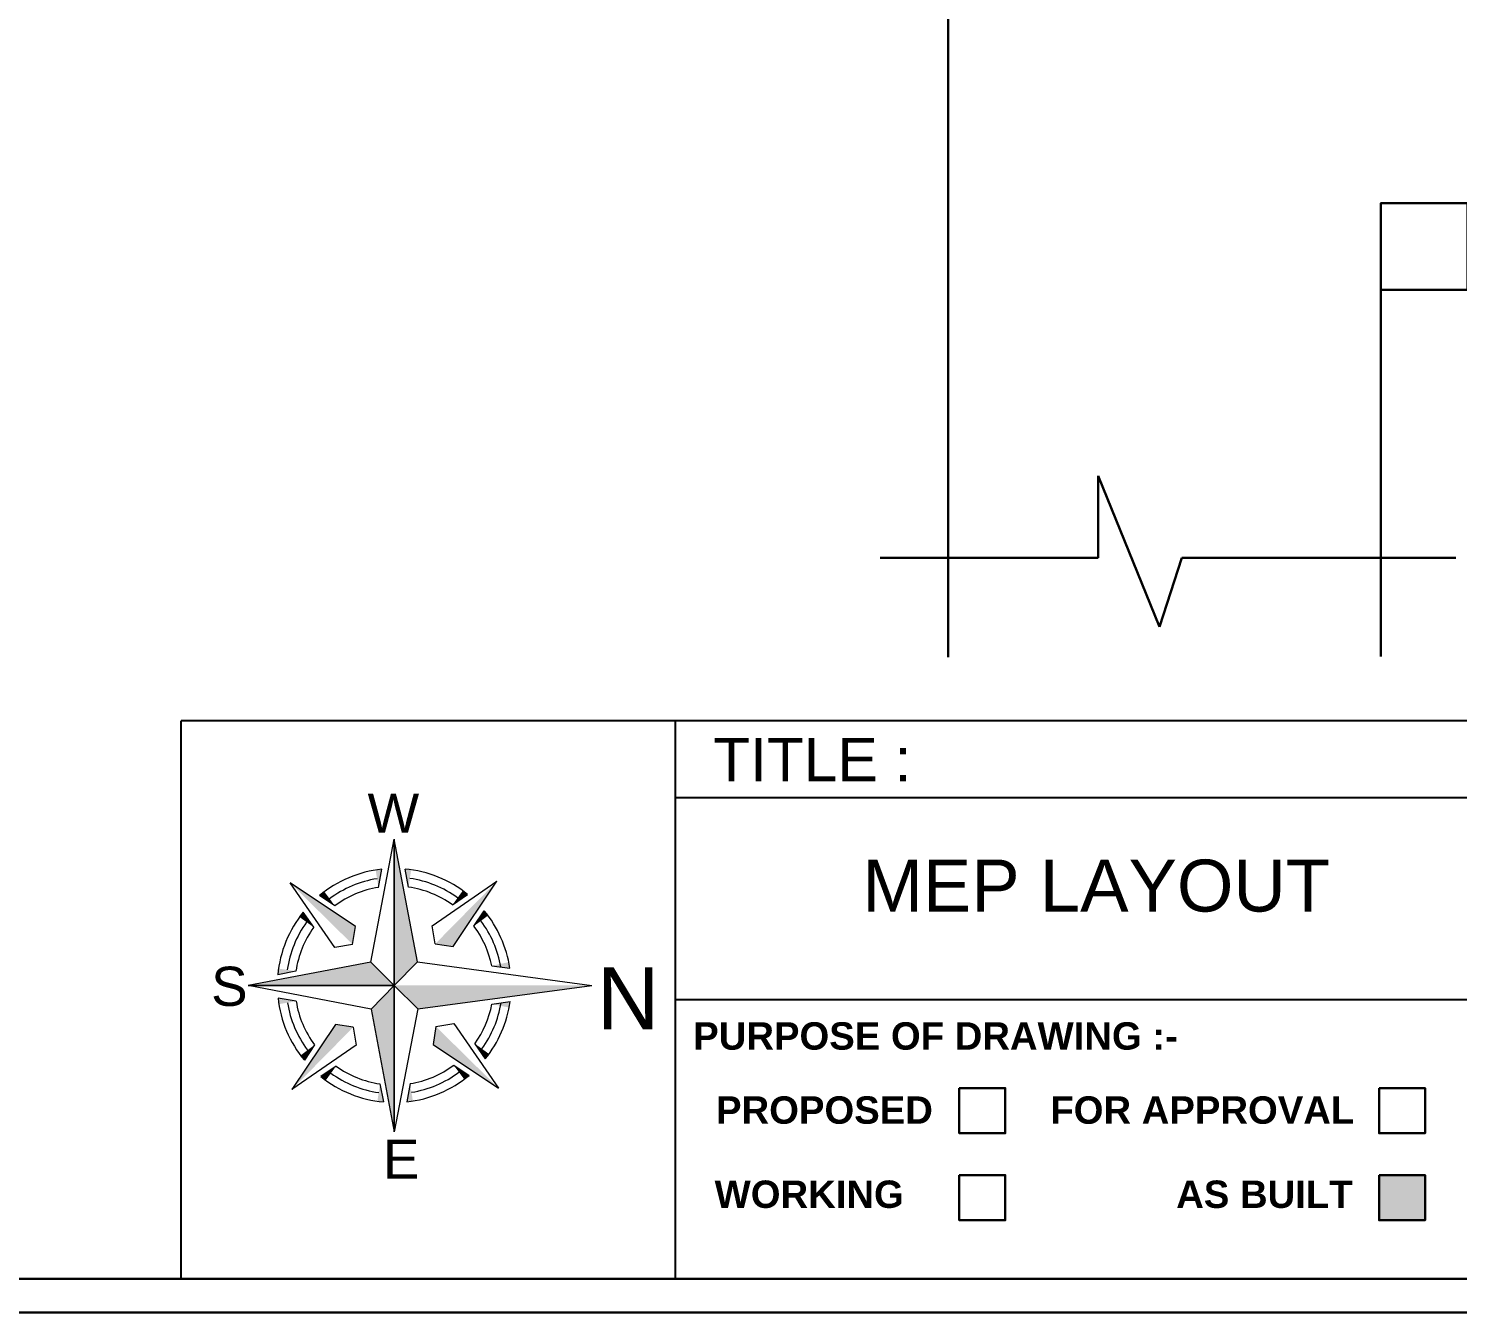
# Model space of a CAD drawing. Header units: millimetres. Extents: x 3552052 to 4144896, y -707811 to -630695.
# Drawn here: x 3575762 to 3585666, y -666372 to -657476 of the extents above; entities that cross this region are included whole.
import ezdxf
from ezdxf.enums import TextEntityAlignment as Align

# ---------------------------------------------------------------- set-up
doc = ezdxf.new("R2010")
doc.units = ezdxf.units.MM
doc.header["$LTSCALE"] = 6
doc.header["$MEASUREMENT"] = 0
doc.layers.get('0').update_dxf_attribs({"linetype": 'CONTINUOUS', "lineweight": 0})
for name, color, linetype, lineweight in [('0.0', 8, 'CONTINUOUS', 0), ('COL', 5, 'CONTINUOUS', 0), ('D.F', 251, 'CONTINUOUS', 0), ('formate text', 8, 'CONTINUOUS', 0), ('MEP_HVAC_TEXT', 7, 'CONTINUOUS', 0), ('TITLE', 7, 'CONTINUOUS', 0), ('WALL', 8, 'CONTINUOUS', 0)]:
    doc.layers.add(name, color=color, linetype=linetype, lineweight=lineweight)
doc.styles.add('ARIAL', font='arial.ttf')
doc.styles.add('FORMATE', font='arialbd.ttf')
doc.styles.add('style3', font='arialbd.ttf')

# ---------------------------------------------------------------- blocks, each defined once
blk = doc.blocks.new('A$C4A7C6C7E')
at = {"layer": 'TITLE', "color": 8, "lineweight": 5}
for p, q in [((-4207, 4144), (0, 26095)), ((0, 26095), (0, 0)), ((0, 0), (0, 26095)), ((4144, 4207), (0, 26095)), ((-2825, 17519), (-2234, 20757)), ((2559, 17560), (1919, 20788)), ((-6941, 10518), (-18592, 18312)), ((-10622, 6781), (-18592, 18312)), ((6781, 10622), (18312, 18592)), ((10518, 6941), (18312, 18592)), ((-10607, 14226), (-13343, 16056)), ((10390, 14385), (13098, 16257)), ((-14385, 10390), (-16257, 13098)), ((14226, 10607), (16056, 13343)), ((-7437, 7325), (-6941, 10518)), ((7325, 7437), (6781, 10622)), ((-7437, 7325), (-10622, 6781)), ((7325, 7437), (10518, 6941)), ((-4207, 4144), (-26095, 0)), ((-17560, 2559), (-20788, 1919)), ((-4207, 4144), (0, 0)), ((0, 0), (-4207, 4144)), ((0, 0), (4144, 4207)), ((4144, 4207), (0, 0)), ((17394, 3514), (20646, 3095)), ((17394, 3514), (20646, 3095)), ((0, 0), (-26095, 0)), ((-26095, 0), (0, 0)), ((-4144, -4207), (-26095, 0)), ((0, 0), (-4144, -4207)), ((-4144, -4207), (0, 0)), ((0, 0), (4207, -4144)), ((4207, -4144), (0, 0)), ((0, 0), (0, -26095)), ((0, -26095), (0, 0)), ((-17519, -2825), (-20757, -2234)), ((-4144, -4207), (0, -26095)), ((4207, -4144), (0, -26095)), ((17433, -3312), (20680, -2857)), ((17433, -3312), (20680, -2857)), ((17434, -3310), (20680, -2857)), ((-10518, -6941), (-18312, -18592)), ((-7325, -7437), (-10518, -6941)), ((-7325, -7437), (-6781, -10622)), ((7437, -7325), (6941, -10518)), ((7437, -7325), (10622, -6781)), ((10622, -6781), (18592, -18312)), ((-6781, -10622), (-18312, -18592)), ((-14226, -10607), (-16056, -13343)), ((6941, -10518), (18592, -18312)), ((14385, -10390), (16257, -13098)), ((-10390, -14385), (-13098, -16257)), ((10607, -14226), (13343, -16056)), ((-2559, -17560), (-1919, -20788)), ((2825, -17519), (2234, -20757))]:
    blk.add_line(p, q, dxfattribs=at)
at = {"layer": 'TITLE', "color": 5}
for p in [(4144, 4207), (4207, -4144)]:
    blk.add_line(p, (35289, 0), dxfattribs=at)
at = {"layer": 'TITLE', "color": 8, "lineweight": 5}
for radius, start, end in [(20877, 96.14269, 129.72625), (20877, 51.14269, 84.72625), (19311, 99.1612, 126.70773), (19311, 54.16121, 81.70773), (17745, 99.1612, 126.70773), (17745, 54.16121, 81.70773), (20877, 141.14269, 174.72625), (20877, 8.52692, 39.72625), (19311, 144.16121, 171.70773), (17745, 144.16121, 171.70773), (17745, 11.42181, 36.70773), (19311, 9.85136, 36.70773), (20877, 186.14269, 219.72625), (19311, 189.1612, 216.70773), (17745, 189.1612, 216.70773), (17745, 324.16121, 349.24868), (19311, 324.16121, 350.81434), (20877, 321.14269, 352.1348), (17745, 234.16121, 261.70773), (17745, 279.1612, 306.70773), (20877, 231.14269, 264.72625), (19311, 234.16121, 261.70773), (20877, 276.14269, 309.72625), (19311, 279.1612, 306.70773)]:
    blk.add_arc((0, 0), radius, start, end, dxfattribs=at)
for points in [[(0, 26095), (4144, 4207), (0, 0)], [(-3324, 20610), (-2234, 20757), (-2825, 17519)], [(3011, 20658), (1919, 20788), (2559, 17560)], [(-18592, 18312), (-6941, 10518), (-7437, 7325)], [(18312, 18592), (10518, 6941), (7325, 7437)], [(-13343, 16056), (-12479, 16737), (-10607, 14226)], [(13098, 16257), (12223, 16924), (10390, 14385)], [(-16257, 13098), (-16924, 12223), (-14385, 10390)], [(16056, 13343), (16737, 12479), (14226, 10607)], [(-26095, 0), (-4207, 4144), (0, 0)], [(-20658, 3011), (-20788, 1919), (-17560, 2559)], [(20646, 3095), (20457, 4167), (17394, 3514)], [(0, -26095), (-4144, -4207), (0, 0)], [(-20610, -3324), (-20757, -2234), (-17519, -2825)], [(20680, -2857), (20503, -3930), (17433, -3312)], [(-18312, -18592), (-10518, -6941), (-7325, -7437)], [(18592, -18312), (6941, -10518), (7437, -7325)], [(-16056, -13343), (-16737, -12479), (-14226, -10607)], [(16257, -13098), (16924, -12223), (14385, -10390)], [(-13098, -16257), (-12223, -16924), (-10390, -14385)], [(13343, -16056), (12479, -16737), (10607, -14226)], [(-3011, -20658), (-1919, -20788), (-2559, -17560)], [(3324, -20610), (2234, -20757), (2825, -17519)]]:
    blk.add_solid(points, dxfattribs=at)
at = {"layer": 'TITLE', "color": 5}
blk.add_solid([(35289, 0), (4207, -4144), (0, 0)], dxfattribs=at)

msp = doc.modelspace()

# ---------------------------------------------------------------- hatches: boundary and pattern name
at = {"layer": 'MEP_HVAC_TEXT', "lineweight": -3}
h = msp.add_hatch(color=1, dxfattribs=at)
h.dxf.hatch_style = 1
h.paths.add_polyline_path([(3585122.6, -665420.6), (3585122.6, -665733.3), (3585441.5, -665733.3), (3585441.5, -665420.6)])

# ---------------------------------------------------------------- linework, layer by layer
at = {"lineweight": -3}
for p in [(3598000.6, -662272.5), (3576820.6, -666139.8)]:
    msp.add_line(p, (3576820.6, -662272.5), dxfattribs=at)
at = {"color": 7, "lineweight": 30}
for points in [[(3598232.4, -634360.2), (3598232.4, -666371.6), (3553151.2, -666371.6), (3553151.2, -634360.2)], [(3598000.6, -634592), (3598000.6, -666139.8), (3553383, -666139.8), (3553383, -634592)]]:
    msp.add_lwpolyline(points, close=True, dxfattribs=at)
at = {"layer": '0.0', "color": 7, "lineweight": 30, "elevation": -120}
for points in [[(3582212.2, -664817.7), (3582531.1, -664817.7), (3582531.1, -665130.3), (3582212.2, -665130.3)], [(3585122.6, -664817.7), (3585441.5, -664817.7), (3585441.5, -665130.3), (3585122.6, -665130.3)], [(3582212.2, -665420.6), (3582531.1, -665420.6), (3582531.1, -665733.3), (3582212.2, -665733.3)], [(3585122.6, -665420.6), (3585441.5, -665420.6), (3585441.5, -665733.3), (3585122.6, -665733.3)]]:
    msp.add_lwpolyline(points, close=True, dxfattribs=at)
at = {"layer": 'COL', "color": 7, "lineweight": 30, "elevation": -101230.8}
msp.add_lwpolyline([(3585735.5, -659285.4), (3585735.5, -658685.4), (3585135.5, -658685.4), (3585135.5, -659285.4)], close=True, dxfattribs=at)
at = {"layer": 'D.F', "color": 251, "lineweight": -3}
msp.add_line((3585454.6, -658685.6), (3591395.5, -658685.6), dxfattribs=at)
at = {"layer": 'MEP_HVAC_TEXT', "lineweight": -3}
for p, q in [((3580244, -662272.5), (3580244, -666139.8)), ((3586725.7, -662805.5), (3580244, -662805.5)), ((3586725.7, -664205.7), (3580244, -664205.7))]:
    msp.add_line(p, q, dxfattribs=at)
at = {"layer": 'WALL', "color": 7, "lineweight": 30}
for p, q in [((3582135.5, -656160.6), (3582135.5, -661831.8)), ((3585135.5, -658685.4), (3585135.5, -661827.7)), ((3583174.4, -660574.5), (3583601, -661621.3)), ((3583174.4, -661142.7), (3583174.4, -660574.5)), ((3581665, -661142.7), (3583174.4, -661142.7)), ((3583601, -661621.3), (3583756.3, -661142.7)), ((3583756.3, -661142.7), (3585653.7, -661142.7))]:
    msp.add_line(p, q, dxfattribs=at)

# ---------------------------------------------------------------- block references
at = {"layer": 'TITLE', "lineweight": -3, "extrusion": (1.31196e-09, -7.57547e-09, 1), "xscale": 0.03882096918586916, "yscale": 0.03882096918586916, "zscale": 0.03882096918586916}
msp.add_blockref('A$C4A7C6C7E', (3578296.8, -664106.4, 0), dxfattribs=at)

# ---------------------------------------------------------------- texts
at = {"layer": 'formate text', "color": 7, "lineweight": 30, "ltscale": 100, "style": 'style3'}
msp.add_text('PURPOSE OF DRAWING :-', height=189.849, dxfattribs=at).set_placement((3580368.6, -664551, -120))
at = {"layer": 'formate text', "color": 7, "lineweight": 30, "style": 'FORMATE'}
for s, height, p in [('PROPOSED ', 189.85, (3582103.6, -665064.4, -120)), ('FOR APPROVAL', 189.849, (3584950.8, -665064.4, -120)), ('WORKING', 189.85, (3581828.3, -665647.7, -120)), ('AS BUILT', 189.85, (3584939.1, -665647.7, -120))]:
    msp.add_text(s, height=height, dxfattribs=at).set_placement(p, align=Align.RIGHT)
at = {"layer": 'TITLE', "color": 7, "lineweight": 30, "style": 'ARIAL'}
for s, height, p in [('TITLE :', 300, (3580507, -662691.2)), ('W', 271.8, (3578111.4, -663048.3, 0)), ('S', 271.8, (3577027.4, -664247.8, 0)), ('E', 271.8, (3578218.2, -665446, 0))]:
    msp.add_text(s, height=height, dxfattribs=at).set_placement(p)
at = {"layer": 'TITLE', "color": 5, "lineweight": -3, "style": 'ARIAL'}
msp.add_text('N', height=428.6, rotation=180, dxfattribs=at).set_placement((3580133.5, -663980.9, 0))
at = {"layer": 'TITLE', "color": 7, "lineweight": 30, "insert": (3580466.3, -663234.1), "char_height": 359.995, "attachment_point": 1, "style": 'ARIAL'}
msp.add_mtext_dynamic_manual_height_columns('\\pxqc;MEP LAYOUT', width=5392.273, gutter_width=12, heights=[0], dxfattribs=at)

doc.saveas('drawing.dxf')
